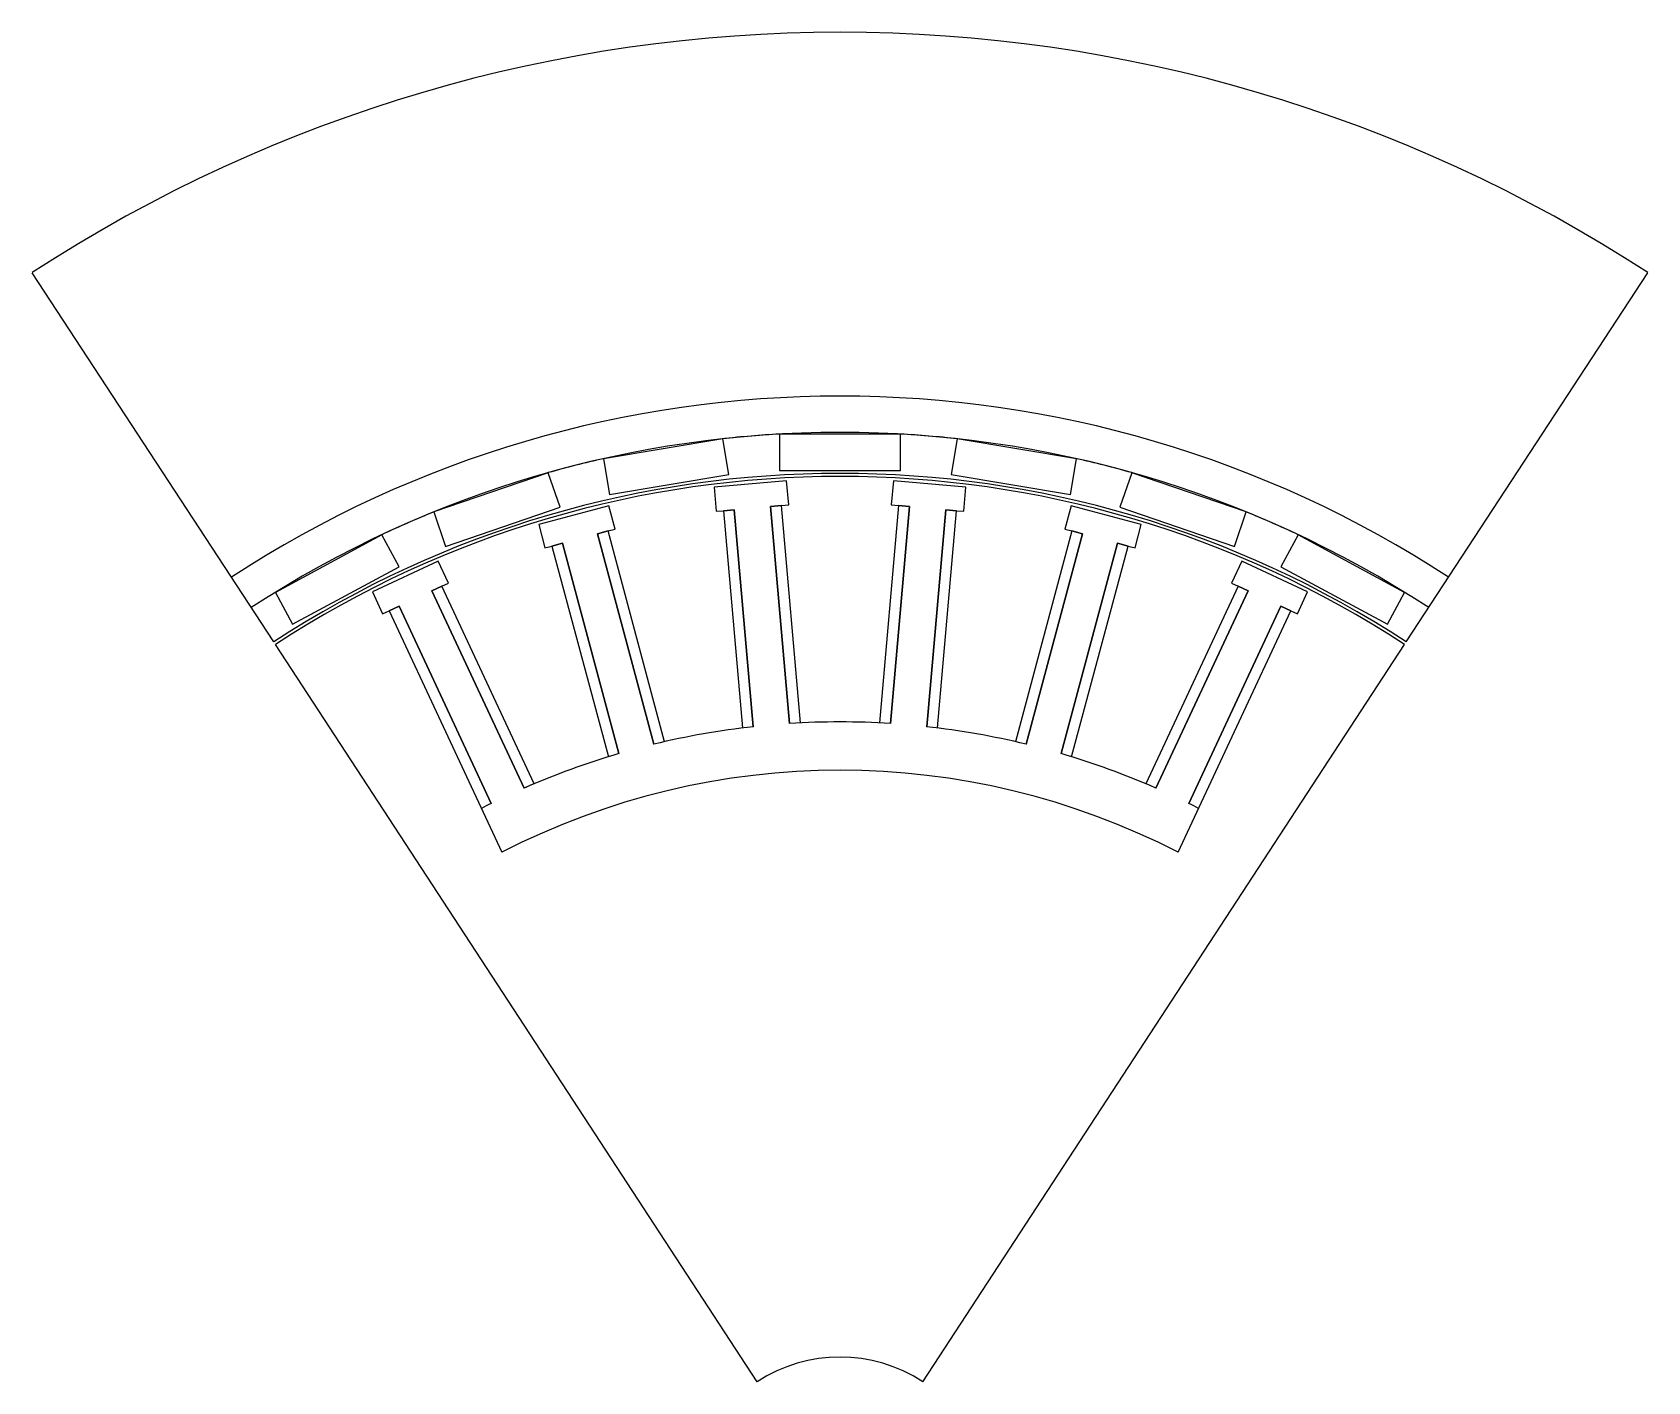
# Model space of a CAD drawing. Extents: x -67 to 67, y 10 to 122.
import ezdxf

# ---------------------------------------------------------------- set-up
doc = ezdxf.new("R2010")
doc.units = 0
doc.header["$MEASUREMENT"] = 0
doc.layers.add('MODELSKETCH_VISIBLE', color=7, linetype='CONTINUOUS')

msp = doc.modelspace()

# ---------------------------------------------------------------- linework, layer by layer
at = {"layer": 'MODELSKETCH_VISIBLE'}
for p, q in [((-46.78, 71.61), (-66.73, 102.13)), ((46.78, 71.61), (66.73, 102.13)), ((-9.68, 88.4), (-19.55, 86.75)), ((-9.19, 85.44), (-9.68, 88.4)), ((5, 88.79), (-5, 88.79)), ((-5, 88.79), (-5, 85.79)), ((5, 85.79), (5, 88.79)), ((9.68, 88.4), (9.19, 85.44)), ((19.55, 86.75), (9.68, 88.4)), ((-19.55, 86.75), (-19.05, 83.79)), ((19.05, 83.79), (19.55, 86.75)), ((-24.1, 85.6), (-33.56, 82.35)), ((-23.13, 82.76), (-24.1, 85.6)), ((-19.05, 83.79), (-9.19, 85.44)), ((-5, 85.79), (5, 85.79)), ((9.19, 85.44), (19.05, 83.79)), ((24.1, 85.6), (23.13, 82.76)), ((33.56, 82.35), (24.1, 85.6)), ((-4.42, 84.92), (-10.4, 84.4)), ((-10.4, 84.4), (-10.22, 82.41)), ((-4.24, 82.93), (-4.42, 84.92)), ((4.42, 84.92), (4.24, 82.93)), ((10.4, 84.4), (4.42, 84.92)), ((10.22, 82.41), (10.4, 84.4)), ((-32.58, 79.51), (-23.13, 82.76)), ((-19.1, 82.86), (-24.89, 81.31)), ((-18.58, 80.93), (-19.1, 82.86)), ((-5.74, 82.8), (-4.84, 82.88)), ((-4.84, 82.88), (-5.74, 82.8)), ((-4.17, 64.87), (-5.74, 82.8)), ((-5.74, 82.8), (-4.17, 64.87)), ((-4.84, 82.88), (-4.24, 82.93)), ((-3.27, 64.92), (-4.84, 82.88)), ((4.84, 82.88), (3.27, 64.92)), ((4.17, 64.87), (5.74, 82.8)), ((5.74, 82.8), (4.17, 64.87)), ((4.24, 82.93), (4.84, 82.88)), ((5.74, 82.8), (4.84, 82.88)), ((4.84, 82.88), (5.74, 82.8)), ((19.1, 82.86), (18.58, 80.93)), ((24.89, 81.31), (19.1, 82.86)), ((23.13, 82.76), (32.58, 79.51)), ((-33.56, 82.35), (-32.58, 79.51)), ((-10.22, 82.41), (-9.62, 82.46)), ((-9.62, 82.46), (-8.73, 82.54)), ((-8.73, 82.54), (-9.62, 82.46)), ((-9.62, 82.46), (-8.05, 64.5)), ((-8.73, 82.54), (-7.16, 64.6)), ((-7.16, 64.6), (-8.73, 82.54)), ((7.16, 64.6), (8.73, 82.54)), ((8.73, 82.54), (7.16, 64.6)), ((8.05, 64.5), (9.62, 82.46)), ((8.73, 82.54), (9.62, 82.46)), ((9.62, 82.46), (8.73, 82.54)), ((9.62, 82.46), (10.22, 82.41)), ((32.58, 79.51), (33.56, 82.35)), ((-37.86, 80.46), (-46.65, 75.7)), ((-36.43, 77.83), (-37.86, 80.46)), ((-24.89, 81.31), (-24.38, 79.38)), ((-19.16, 80.78), (-20.03, 80.54)), ((-20.03, 80.54), (-19.16, 80.78)), ((-20.03, 80.54), (-15.37, 63.16)), ((-15.37, 63.16), (-20.03, 80.54)), ((-19.16, 80.78), (-18.58, 80.93)), ((-14.49, 63.36), (-19.16, 80.78)), ((19.16, 80.78), (14.49, 63.36)), ((15.37, 63.16), (20.03, 80.54)), ((20.03, 80.54), (15.37, 63.16)), ((18.58, 80.93), (19.16, 80.78)), ((20.03, 80.54), (19.16, 80.78)), ((19.16, 80.78), (20.03, 80.54)), ((24.38, 79.38), (24.89, 81.31)), ((37.86, 80.46), (36.43, 77.83)), ((46.65, 75.7), (37.86, 80.46)), ((-24.38, 79.38), (-23.8, 79.53)), ((-22.93, 79.77), (-23.8, 79.53)), ((-23.8, 79.53), (-22.93, 79.77)), ((-23.8, 79.53), (-19.13, 62.12)), ((-18.27, 62.38), (-22.93, 79.77)), ((-22.93, 79.77), (-18.27, 62.38)), ((22.93, 79.77), (18.27, 62.38)), ((18.27, 62.38), (22.93, 79.77)), ((19.13, 62.12), (23.8, 79.53)), ((23.8, 79.53), (22.93, 79.77)), ((22.93, 79.77), (23.8, 79.53)), ((23.8, 79.53), (24.38, 79.38)), ((-45.23, 73.07), (-36.43, 77.83)), ((-33.2, 78.29), (-38.63, 75.75)), ((-32.35, 76.48), (-33.2, 78.29)), ((33.2, 78.29), (32.35, 76.48)), ((38.63, 75.75), (33.2, 78.29)), ((36.43, 77.83), (45.23, 73.07)), ((-32.89, 76.22), (-33.71, 75.84)), ((-33.71, 75.84), (-32.89, 76.22)), ((-32.89, 76.22), (-32.35, 76.48)), ((-25.28, 59.88), (-32.89, 76.22)), ((32.89, 76.22), (25.28, 59.88)), ((32.35, 76.48), (32.89, 76.22)), ((33.71, 75.84), (32.89, 76.22)), ((32.89, 76.22), (33.71, 75.84)), ((-46.65, 75.7), (-45.23, 73.07)), ((-38.63, 75.75), (-37.79, 73.94)), ((-26.1, 59.53), (-33.71, 75.84)), ((-33.71, 75.84), (-26.1, 59.53)), ((26.1, 59.53), (33.71, 75.84)), ((33.71, 75.84), (26.1, 59.53)), ((37.79, 73.94), (38.63, 75.75)), ((45.23, 73.07), (46.65, 75.7)), ((-37.79, 73.94), (-37.25, 74.19)), ((-37.25, 74.19), (-36.43, 74.57)), ((-36.43, 74.57), (-37.25, 74.19)), ((-37.25, 74.19), (-27.93, 54.23)), ((-36.43, 74.57), (-28.82, 58.26)), ((-28.82, 58.26), (-36.43, 74.57)), ((27.93, 54.23), (37.25, 74.19)), ((36.43, 74.57), (28.82, 58.26)), ((28.82, 58.26), (36.43, 74.57)), ((37.25, 74.19), (36.43, 74.57)), ((36.43, 74.57), (37.25, 74.19)), ((37.25, 74.19), (37.79, 73.94)), ((-6.84, 10.46), (-46.65, 71.4)), ((6.84, 10.46), (46.65, 71.4))]:
    msp.add_line(p, q, dxfattribs=at)
for radius, start, end in [(122, 56.8421, 123.1579), (91.93, 56.8421, 123.1579), (88.93, 56.8421, 123.1579), (88.93, 93.2232, 96.2505), (88.93, 83.7495, 86.7768), (88.93, 102.6969, 105.7241), (88.93, 74.2759, 77.3031), (85.54, 56.8421, 123.1579), (85.29, 56.8421, 123.1579), (88.93, 112.1706, 115.1978), (88.93, 64.8022, 67.8294), (65, 96.3223, 103.6777), (65, 86.3223, 93.6777), (65, 76.3223, 83.6777), (65, 106.3223, 113.6777), (65, 66.3223, 73.6777), (61, 62.7452, 117.2548), (65, 112.884, 113.6777), (65, 116.3223, 117.116), (65, 116.3223, 117.116), (65, 62.884, 63.6777), (12.5, 56.8421, 123.1579)]:
    msp.add_arc((0, 0), radius, start, end, dxfattribs=at)

doc.saveas('drawing.dxf')
